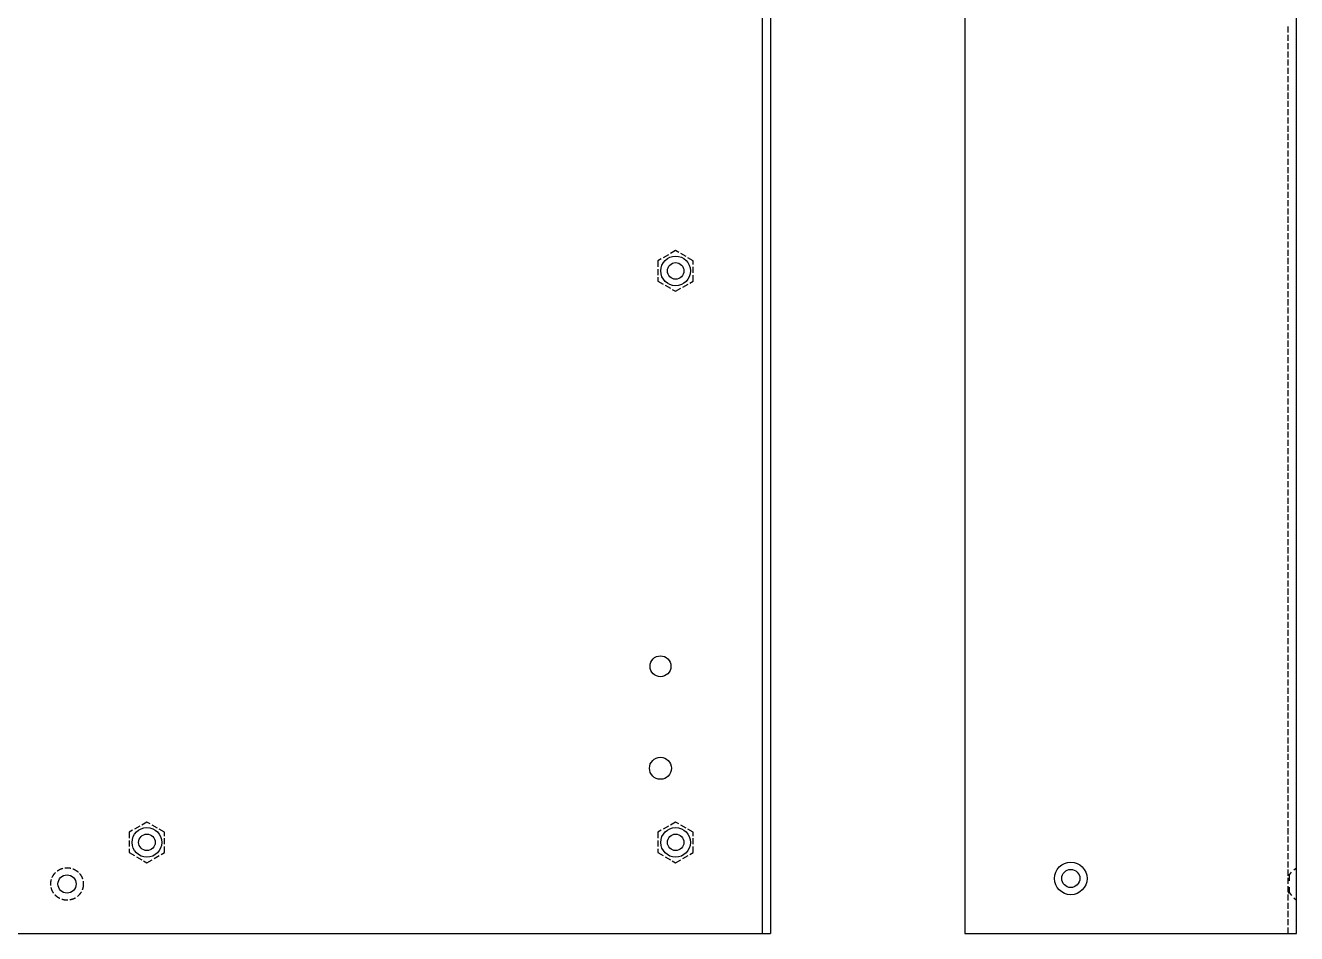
# Model space of a CAD drawing. Header units: millimetres. Extents: x 184 to 644, y -178 to 161.
# Drawn here: x 413.7 to 644.5, y -178.5 to -13.7 of the extents above; entities that cross this region are included whole.
import ezdxf

# ---------------------------------------------------------------- set-up
doc = ezdxf.new("R2010")
doc.units = ezdxf.units.MM
doc.layers.add('User.4', color=57, linetype='CONTINUOUS', true_color=0x484848)

msp = doc.modelspace()

# ---------------------------------------------------------------- linework, layer by layer
at = {"layer": 'User.4', "linetype": 'CONTINUOUS'}
for p, q in [((547.5, -178.5), (547.5, 61.5)), ((549, 61.5), (549, -178.5)), ((584.25, 61.5), (584.25, -178.5)), ((644.5, -178.5), (644.5, 61.5)), ((642.973089, -15.000002), (642.972908, -13.900002)), ((642.973336, -16.500002), (642.973155, -15.400002)), ((642.973583, -18.000002), (642.973402, -16.900002)), ((642.97383, -19.500002), (642.973649, -18.400002)), ((642.974077, -21.000002), (642.973896, -19.900002)), ((642.974324, -22.500002), (642.974143, -21.400002)), ((642.974571, -24.000002), (642.97439, -22.900002)), ((642.974817, -25.500002), (642.974636, -24.400002)), ((642.975064, -27.000002), (642.974883, -25.900002)), ((642.975311, -28.500002), (642.97513, -27.400002)), ((642.975558, -30.000002), (642.975377, -28.900002)), ((642.975805, -31.500002), (642.975624, -30.400002)), ((642.976052, -33.000002), (642.975871, -31.900002)), ((642.976299, -34.500002), (642.976118, -33.400002)), ((642.976546, -36.000002), (642.976365, -34.900002)), ((642.976793, -37.500002), (642.976612, -36.400002)), ((642.977039, -39.000002), (642.976858, -37.900002)), ((642.977286, -40.500002), (642.977105, -39.400002)), ((642.977533, -42.000002), (642.977352, -40.900002)), ((642.97778, -43.500002), (642.977599, -42.400002)), ((642.978027, -45.000002), (642.977846, -43.900002)), ((642.978274, -46.500002), (642.978093, -45.400002)), ((642.978521, -48.000002), (642.97834, -46.900002)), ((642.978768, -49.500002), (642.978587, -48.400002)), ((642.979015, -51.000002), (642.978834, -49.900002)), ((642.979261, -52.500002), (642.97908, -51.400002)), ((642.979508, -54.000002), (642.979327, -52.900002)), ((530.450962, -55.304958), (529.498334, -55.854958)), ((531.75, -54.554958), (530.797372, -55.104958)), ((532.351924, -54.902479), (531.75, -54.554958)), ((533.650962, -55.652479), (532.698334, -55.102479)), ((642.979755, -55.500002), (642.979574, -54.400002)), ((529.151924, -56.054958), (528.55, -56.402479)), ((528.55, -56.402479), (528.55, -57.502479)), ((534.95, -56.402479), (533.997372, -55.852479)), ((534.95, -57.097521), (534.95, -56.402479)), ((534.95, -58.597521), (534.95, -57.497521)), ((642.980002, -57.000002), (642.979821, -55.900002)), ((642.980249, -58.500002), (642.980068, -57.400002)), ((528.55, -57.902479), (528.55, -59.002479)), ((528.55, -59.402479), (528.55, -60.097521)), ((534.95, -60.097521), (534.95, -58.997521)), ((642.980496, -60.000002), (642.980315, -58.900002)), ((528.55, -60.097521), (529.502628, -60.647521)), ((529.849038, -60.847521), (530.801666, -61.397521)), ((531.148076, -61.597521), (531.75, -61.945042)), ((531.75, -61.945042), (532.702628, -61.395042)), ((533.049038, -61.195042), (534.001666, -60.645042)), ((534.348076, -60.445042), (534.95, -60.097521)), ((642.980743, -61.500002), (642.980562, -60.400002)), ((642.98099, -63.000002), (642.980809, -61.900002)), ((642.981237, -64.500002), (642.981055, -63.400002)), ((642.981483, -66.000002), (642.981302, -64.900002)), ((642.98173, -67.500002), (642.981549, -66.400002)), ((642.981977, -69.000001), (642.981796, -67.900001)), ((642.982224, -70.500001), (642.982043, -69.400001)), ((642.982471, -72.000001), (642.98229, -70.900001)), ((642.982718, -73.500001), (642.982537, -72.400001)), ((642.982965, -75.000001), (642.982784, -73.900001)), ((642.983212, -76.500001), (642.983031, -75.400001)), ((642.983459, -78.000001), (642.983277, -76.900001)), ((642.983705, -79.500001), (642.983524, -78.400001)), ((642.983952, -81.000001), (642.983771, -79.900001)), ((642.984199, -82.500001), (642.984018, -81.400001)), ((642.984446, -84.000001), (642.984265, -82.900001)), ((642.984693, -85.500001), (642.984512, -84.400001)), ((642.98494, -87.000001), (642.984759, -85.900001)), ((642.985187, -88.500001), (642.985006, -87.400001)), ((642.985434, -90.000001), (642.985253, -88.900001)), ((642.985681, -91.500001), (642.985499, -90.400001)), ((642.985927, -93.000001), (642.985746, -91.900001)), ((642.986174, -94.500001), (642.985993, -93.400001)), ((642.986421, -96.000001), (642.98624, -94.900001)), ((642.986668, -97.500001), (642.986487, -96.400001)), ((642.986915, -99.000001), (642.986734, -97.900001)), ((642.987162, -100.500001), (642.986981, -99.400001)), ((642.987409, -102.000001), (642.987228, -100.900001)), ((642.987656, -103.500001), (642.987475, -102.400001)), ((642.987903, -105.000001), (642.987721, -103.900001)), ((642.988149, -106.500001), (642.987968, -105.400001)), ((642.988396, -108.000001), (642.988215, -106.900001)), ((642.988643, -109.500001), (642.988462, -108.400001)), ((642.98889, -111.000001), (642.988709, -109.900001)), ((642.989137, -112.500001), (642.988956, -111.400001)), ((642.989384, -114.000001), (642.989203, -112.900001)), ((642.989631, -115.500001), (642.98945, -114.400001)), ((642.989878, -117.000001), (642.989697, -115.900001)), ((642.990125, -118.500001), (642.989943, -117.400001)), ((642.990371, -120.000001), (642.99019, -118.900001)), ((642.990618, -121.500001), (642.990437, -120.400001)), ((642.990865, -123.000001), (642.990684, -121.900001)), ((642.991112, -124.500001), (642.990931, -123.400001)), ((642.991359, -126.000001), (642.991178, -124.900001)), ((642.991606, -127.500001), (642.991425, -126.400001)), ((642.991853, -129.000001), (642.991672, -127.900001)), ((642.9921, -130.500001), (642.991919, -129.400001)), ((642.992346, -132.000001), (642.992165, -130.900001)), ((642.992593, -133.500001), (642.992412, -132.400001)), ((642.99284, -135.000001), (642.992659, -133.900001)), ((642.993087, -136.500001), (642.992906, -135.400001)), ((642.993334, -138.000001), (642.993153, -136.900001)), ((642.993581, -139.500001), (642.9934, -138.400001)), ((642.993828, -141.000001), (642.993647, -139.900001)), ((642.994075, -142.5), (642.993894, -141.400001)), ((642.994322, -144), (642.994141, -142.9)), ((642.994568, -145.5), (642.994387, -144.4)), ((642.994815, -147), (642.994634, -145.9)), ((642.995062, -148.5), (642.994881, -147.4)), ((642.995309, -150), (642.995128, -148.9)), ((642.995556, -151.5), (642.995375, -150.4)), ((642.995803, -153), (642.995622, -151.9)), ((642.99605, -154.5), (642.995869, -153.4)), ((642.996297, -156), (642.996116, -154.9)), ((642.996544, -157.5), (642.996363, -156.4)), ((434.450962, -159.004958), (433.498334, -159.554958)), ((435.75, -158.254958), (434.797372, -158.804958)), ((436.351924, -158.602479), (435.75, -158.254958)), ((437.650962, -159.352479), (436.698334, -158.802479)), ((530.450962, -159.004958), (529.498334, -159.554958)), ((531.75, -158.254958), (530.797372, -158.804958)), ((532.351924, -158.602479), (531.75, -158.254958)), ((533.650962, -159.352479), (532.698334, -158.802479)), ((642.99679, -159), (642.996609, -157.9)), ((433.151924, -159.754958), (432.55, -160.102479)), ((432.55, -160.102479), (432.55, -161.202479)), ((438.95, -160.102479), (437.997372, -159.552479)), ((438.95, -160.797521), (438.95, -160.102479)), ((438.95, -162.297521), (438.95, -161.197521)), ((529.151924, -159.754958), (528.55, -160.102479)), ((528.55, -160.102479), (528.55, -161.202479)), ((534.95, -160.102479), (533.997372, -159.552479)), ((534.95, -160.797521), (534.95, -160.102479)), ((534.95, -162.297521), (534.95, -161.197521)), ((642.997037, -160.5), (642.996856, -159.4)), ((642.997284, -162), (642.997103, -160.9)), ((432.55, -161.602479), (432.55, -162.702479)), ((432.55, -163.102479), (432.55, -163.797521)), ((432.55, -163.797521), (433.502628, -164.347521)), ((438.348076, -164.145042), (438.95, -163.797521)), ((438.95, -163.797521), (438.95, -162.697521)), ((528.55, -161.602479), (528.55, -162.702479)), ((528.55, -163.102479), (528.55, -163.797521)), ((528.55, -163.797521), (529.502628, -164.347521)), ((534.348076, -164.145042), (534.95, -163.797521)), ((534.95, -163.797521), (534.95, -162.697521)), ((642.997531, -163.5), (642.99735, -162.4)), ((433.849038, -164.547521), (434.801666, -165.097521)), ((435.148076, -165.297521), (435.75, -165.645042)), ((435.75, -165.645042), (436.702628, -165.095042)), ((437.049038, -164.895042), (438.001666, -164.345042)), ((529.849038, -164.547521), (530.801666, -165.097521)), ((531.148076, -165.297521), (531.75, -165.645042)), ((531.75, -165.645042), (532.702628, -165.095042)), ((533.049038, -164.895042), (534.001666, -164.345042)), ((642.997778, -165), (642.997597, -163.9)), ((642.998025, -166.5), (642.997844, -165.4)), ((418.553663, -168.303226), (418.56421, -168.279742)), ((418.56421, -168.279742), (418.574961, -168.256351)), ((418.574961, -168.256351), (418.585915, -168.233054)), ((418.585915, -168.233054), (418.597073, -168.209854)), ((418.597073, -168.209854), (418.608432, -168.186752)), ((418.608432, -168.186752), (418.619993, -168.163751)), ((418.619993, -168.163751), (418.631754, -168.140851)), ((418.631754, -168.140851), (418.643714, -168.118054)), ((418.643714, -168.118054), (418.655873, -168.095363)), ((418.655873, -168.095363), (418.668229, -168.072779)), ((418.668229, -168.072779), (418.680782, -168.050303)), ((418.680782, -168.050303), (418.693531, -168.027938)), ((418.693531, -168.027938), (418.706474, -168.005685)), ((418.706474, -168.005685), (418.719611, -167.983546)), ((418.719611, -167.983546), (418.732941, -167.961522)), ((418.732941, -167.961522), (418.746463, -167.939615)), ((418.746463, -167.939615), (418.760175, -167.917828)), ((418.760175, -167.917828), (418.774076, -167.89616)), ((418.774076, -167.89616), (418.788167, -167.874615)), ((418.788167, -167.874615), (418.802444, -167.853194)), ((418.802444, -167.853194), (418.816908, -167.831898)), ((418.816908, -167.831898), (418.831558, -167.810729)), ((418.831558, -167.810729), (418.846391, -167.789688)), ((418.846391, -167.789688), (418.861408, -167.768778)), ((418.861408, -167.768778), (418.876607, -167.748)), ((418.876607, -167.748), (418.891986, -167.727355)), ((418.891986, -167.727355), (418.907545, -167.706846)), ((418.907545, -167.706846), (418.923282, -167.686472)), ((418.923282, -167.686472), (418.939196, -167.666237)), ((418.939196, -167.666237), (418.955287, -167.646142)), ((418.955287, -167.646142), (418.971552, -167.626187)), ((418.971552, -167.626187), (418.98799, -167.606376)), ((418.98799, -167.606376), (419.004601, -167.586708)), ((419.004601, -167.586708), (419.021383, -167.567187)), ((419.021383, -167.567187), (419.038335, -167.547812)), ((419.038335, -167.547812), (419.055455, -167.528586)), ((419.055455, -167.528586), (419.072742, -167.509511)), ((419.072742, -167.509511), (419.090195, -167.490587)), ((419.090195, -167.490587), (419.107813, -167.471815)), ((419.107813, -167.471815), (419.125593, -167.453199)), ((419.125593, -167.453199), (419.143535, -167.434738)), ((419.143535, -167.434738), (419.161638, -167.416434)), ((419.161638, -167.416434), (419.174937, -167.40319)), ((419.477426, -167.141933), (419.498071, -167.126554)), ((419.498071, -167.126554), (419.51885, -167.111356)), ((419.51885, -167.111356), (419.53976, -167.09634)), ((419.53976, -167.09634), (419.560801, -167.081507)), ((419.560801, -167.081507), (419.58197, -167.066859)), ((419.58197, -167.066859), (419.603267, -167.052395)), ((419.603267, -167.052395), (419.624688, -167.038118)), ((419.624688, -167.038118), (419.646234, -167.024029)), ((419.646234, -167.024029), (419.667902, -167.010127)), ((419.667902, -167.010127), (419.68969, -166.996416)), ((419.68969, -166.996416), (419.711597, -166.982895)), ((419.711597, -166.982895), (419.733621, -166.969566)), ((419.733621, -166.969566), (419.755761, -166.95643)), ((419.755761, -166.95643), (419.778014, -166.943487)), ((419.778014, -166.943487), (419.80038, -166.930739)), ((419.80038, -166.930739), (419.822856, -166.918187)), ((419.822856, -166.918187), (419.84544, -166.905831)), ((419.84544, -166.905831), (419.868132, -166.893673)), ((419.868132, -166.893673), (419.890929, -166.881713)), ((419.890929, -166.881713), (419.913829, -166.869953)), ((419.913829, -166.869953), (419.936831, -166.858393)), ((419.936831, -166.858393), (419.959933, -166.847034)), ((419.959933, -166.847034), (419.983134, -166.835877)), ((419.983134, -166.835877), (420.00643, -166.824923)), ((420.00643, -166.824923), (420.029822, -166.814173)), ((420.029822, -166.814173), (420.053306, -166.803628)), ((420.053306, -166.803628), (420.076882, -166.793287)), ((420.076882, -166.793287), (420.100547, -166.783153)), ((420.100547, -166.783153), (420.124299, -166.773226)), ((420.124299, -166.773226), (420.148137, -166.763506)), ((420.148137, -166.763506), (420.172059, -166.753995)), ((420.172059, -166.753995), (420.196064, -166.744693)), ((420.196064, -166.744693), (420.220148, -166.7356)), ((420.220148, -166.7356), (420.244311, -166.726719)), ((420.244311, -166.726719), (420.26855, -166.718048)), ((420.26855, -166.718048), (420.292864, -166.709589)), ((420.292864, -166.709589), (420.317251, -166.701343)), ((420.317251, -166.701343), (420.34171, -166.69331)), ((420.34171, -166.69331), (420.366237, -166.685491)), ((420.366237, -166.685491), (420.390831, -166.677886)), ((420.390831, -166.677886), (420.415491, -166.670496)), ((420.415491, -166.670496), (420.440215, -166.663321)), ((420.440215, -166.663321), (420.458279, -166.658226)), ((420.849691, -166.577287), (420.875212, -166.573905)), ((420.875212, -166.573905), (420.900761, -166.570746)), ((420.900761, -166.570746), (420.926336, -166.567809)), ((420.926336, -166.567809), (420.951936, -166.565097)), ((420.951936, -166.565097), (420.977559, -166.562607)), ((420.977559, -166.562607), (421.003203, -166.560342)), ((421.003203, -166.560342), (421.028865, -166.5583)), ((421.028865, -166.5583), (421.054545, -166.556482)), ((421.054545, -166.556482), (421.080239, -166.554889)), ((421.080239, -166.554889), (421.105946, -166.553519)), ((421.105946, -166.553519), (421.131664, -166.552374)), ((421.131664, -166.552374), (421.157391, -166.551454)), ((421.157391, -166.551454), (421.183125, -166.550758)), ((421.183125, -166.550758), (421.208864, -166.550287)), ((421.208864, -166.550287), (421.234607, -166.55004)), ((421.234607, -166.55004), (421.26035, -166.550018)), ((421.26035, -166.550018), (421.286093, -166.550221)), ((421.286093, -166.550221), (421.311833, -166.550648)), ((421.311833, -166.550648), (421.337568, -166.5513)), ((421.337568, -166.5513), (421.363297, -166.552176)), ((421.363297, -166.552176), (421.389017, -166.553277)), ((421.389017, -166.553277), (421.414726, -166.554603)), ((421.414726, -166.554603), (421.440423, -166.556152)), ((421.440423, -166.556152), (421.466105, -166.557926)), ((421.466105, -166.557926), (421.491771, -166.559924)), ((421.491771, -166.559924), (421.517419, -166.562146)), ((421.517419, -166.562146), (421.543046, -166.564591)), ((421.543046, -166.564591), (421.568651, -166.56726)), ((421.568651, -166.56726), (421.594231, -166.570153)), ((421.594231, -166.570153), (421.619785, -166.573268)), ((421.619785, -166.573268), (421.645312, -166.576607)), ((421.645312, -166.576607), (421.670808, -166.580168)), ((421.670808, -166.580168), (421.696272, -166.583951)), ((421.696272, -166.583951), (421.721702, -166.587956)), ((421.721702, -166.587956), (421.747096, -166.592184)), ((421.747096, -166.592184), (421.772452, -166.596632)), ((421.772452, -166.596632), (421.797768, -166.601302)), ((421.797768, -166.601302), (421.823043, -166.606193)), ((421.823043, -166.606193), (421.848274, -166.611303)), ((421.848274, -166.611303), (421.87346, -166.616634)), ((421.87346, -166.616634), (421.898598, -166.622185)), ((421.898598, -166.622185), (421.923686, -166.627954)), ((421.923686, -166.627954), (421.941945, -166.632299)), ((422.323245, -166.752156), (422.347183, -166.761626)), ((422.347183, -166.761626), (422.371038, -166.771305)), ((422.371038, -166.771305), (422.394807, -166.781192)), ((422.394807, -166.781192), (422.418489, -166.791286)), ((422.418489, -166.791286), (422.442082, -166.801586)), ((422.442082, -166.801586), (422.465585, -166.812091)), ((422.465585, -166.812091), (422.488995, -166.822801)), ((422.488995, -166.822801), (422.51231, -166.833715)), ((422.51231, -166.833715), (422.535529, -166.844833)), ((422.535529, -166.844833), (422.558651, -166.856152)), ((422.558651, -166.856152), (422.581673, -166.867673)), ((422.581673, -166.867673), (422.604593, -166.879394)), ((422.604593, -166.879394), (422.62741, -166.891314)), ((422.62741, -166.891314), (422.650123, -166.903434)), ((422.650123, -166.903434), (422.672728, -166.915751)), ((422.672728, -166.915751), (422.695226, -166.928265)), ((422.695226, -166.928265), (422.717613, -166.940974)), ((422.717613, -166.940974), (422.739889, -166.953879)), ((422.739889, -166.953879), (422.762051, -166.966978)), ((422.762051, -166.966978), (422.784098, -166.980269)), ((422.784098, -166.980269), (422.806028, -166.993752)), ((422.806028, -166.993752), (422.827839, -167.007426)), ((422.827839, -167.007426), (422.849531, -167.02129)), ((422.849531, -167.02129), (422.8711, -167.035343)), ((422.8711, -167.035343), (422.892547, -167.049584)), ((422.892547, -167.049584), (422.913868, -167.064011)), ((422.913868, -167.064011), (422.935062, -167.078623)), ((422.935062, -167.078623), (422.956128, -167.09342)), ((422.956128, -167.09342), (422.977064, -167.1084)), ((422.977064, -167.1084), (422.997869, -167.123563)), ((422.997869, -167.123563), (423.01854, -167.138906)), ((423.01854, -167.138906), (423.039077, -167.154429)), ((423.039077, -167.154429), (423.059478, -167.170131)), ((423.059478, -167.170131), (423.079741, -167.18601)), ((423.079741, -167.18601), (423.099864, -167.202066)), ((423.099864, -167.202066), (423.119847, -167.218296)), ((423.119847, -167.218296), (423.139687, -167.2347)), ((423.139687, -167.2347), (423.159383, -167.251277)), ((423.159383, -167.251277), (423.178934, -167.268025)), ((423.178934, -167.268025), (423.198338, -167.284943)), ((423.198338, -167.284943), (423.217594, -167.302029)), ((423.217594, -167.302029), (423.236699, -167.319283)), ((423.236699, -167.319283), (423.250533, -167.331967)), ((423.525242, -167.622295), (423.541541, -167.642221)), ((423.541541, -167.642221), (423.557665, -167.662289)), ((423.557665, -167.662289), (423.573614, -167.682497)), ((423.573614, -167.682497), (423.589386, -167.702844)), ((423.589386, -167.702844), (423.60498, -167.723327)), ((423.60498, -167.723327), (423.620395, -167.743945)), ((423.620395, -167.743945), (423.635629, -167.764697)), ((423.635629, -167.764697), (423.650681, -167.785582)), ((423.650681, -167.785582), (423.665551, -167.806597)), ((423.665551, -167.806597), (423.680236, -167.827741)), ((423.680236, -167.827741), (423.694737, -167.849012)), ((423.694737, -167.849012), (423.709051, -167.870409)), ((423.709051, -167.870409), (423.723178, -167.89193)), ((423.723178, -167.89193), (423.737117, -167.913573)), ((423.737117, -167.913573), (423.750866, -167.935338)), ((423.750866, -167.935338), (423.764425, -167.957221)), ((423.764425, -167.957221), (423.777792, -167.979222)), ((423.777792, -167.979222), (423.790967, -168.001339)), ((423.790967, -168.001339), (423.803949, -168.02357)), ((423.803949, -168.02357), (423.816736, -168.045913)), ((423.816736, -168.045913), (423.829327, -168.068367)), ((423.829327, -168.068367), (423.841722, -168.09093)), ((423.841722, -168.09093), (423.85392, -168.113601)), ((423.85392, -168.113601), (423.865919, -168.136377)), ((423.865919, -168.136377), (423.877719, -168.159257)), ((423.877719, -168.159257), (423.889319, -168.182238)), ((423.889319, -168.182238), (423.900718, -168.205321)), ((423.900718, -168.205321), (423.911915, -168.228502)), ((423.911915, -168.228502), (423.922909, -168.251779)), ((423.922909, -168.251779), (423.9337, -168.275152)), ((423.9337, -168.275152), (423.944287, -168.298618)), ((423.944287, -168.298618), (423.954668, -168.322176)), ((423.954668, -168.322176), (423.964844, -168.345823)), ((423.964844, -168.345823), (423.974812, -168.369558)), ((423.974812, -168.369558), (423.984573, -168.393379)), ((423.984573, -168.393379), (423.994126, -168.417285)), ((423.994126, -168.417285), (424.00347, -168.441273)), ((424.00347, -168.441273), (424.012604, -168.465341)), ((424.012604, -168.465341), (424.021528, -168.489489)), ((424.021528, -168.489489), (424.030241, -168.513713)), ((642.998272, -168), (642.998091, -166.9)), ((642.998519, -169.5), (642.998338, -168.4)), ((642.999423, -167.832013), (643.062923, -167.832013)), ((643.062923, -167.832013), (643.12646, -167.832013)), ((643.189923, -167.832013), (643.062923, -167.832013)), ((643.12646, -167.832013), (643.189923, -167.832013)), ((643.189923, -167.832013), (643.570922, -167.387514)), ((643.189923, -168.911512), (643.189923, -167.832013)), ((644.015422, -166.943014), (644.459921, -166.562015)), ((418.300018, -169.510262), (418.300041, -169.484519)), ((418.30022, -169.536005), (418.300018, -169.510262)), ((418.300041, -169.484519), (418.300288, -169.458776)), ((418.300646, -169.561745), (418.30022, -169.536005)), ((418.300288, -169.458776), (418.30076, -169.433037)), ((418.301297, -169.58748), (418.300646, -169.561745)), ((418.30076, -169.433037), (418.301457, -169.407303)), ((418.302173, -169.613209), (418.301297, -169.58748)), ((418.301457, -169.407303), (418.302378, -169.381576)), ((418.303273, -169.638929), (418.302173, -169.613209)), ((418.302378, -169.381576), (418.303524, -169.355858)), ((418.304598, -169.664638), (418.303273, -169.638929)), ((418.303524, -169.355858), (418.304894, -169.330151)), ((418.306147, -169.690335), (418.304598, -169.664638)), ((418.304894, -169.330151), (418.306488, -169.304457)), ((418.30792, -169.716018), (418.306147, -169.690335)), ((418.306488, -169.304457), (418.308306, -169.278778)), ((418.309917, -169.741684), (418.30792, -169.716018)), ((418.308306, -169.278778), (418.310349, -169.253115)), ((418.312138, -169.767331), (418.309917, -169.741684)), ((418.310349, -169.253115), (418.312615, -169.227472)), ((418.312615, -169.227472), (418.315105, -169.201849)), ((418.315105, -169.201849), (418.317819, -169.176249)), ((418.317819, -169.176249), (418.320756, -169.150673)), ((418.320756, -169.150673), (418.323916, -169.125125)), ((418.323916, -169.125125), (418.327299, -169.099604)), ((418.327299, -169.099604), (418.330904, -169.074114)), ((418.330904, -169.074114), (418.334732, -169.048657)), ((418.334732, -169.048657), (418.338781, -169.023234)), ((418.338781, -169.023234), (418.343053, -168.997847)), ((418.343053, -168.997847), (418.347545, -168.972499)), ((418.347545, -168.972499), (418.352259, -168.947191)), ((418.352259, -168.947191), (418.357194, -168.921924)), ((418.357194, -168.921924), (418.362348, -168.896702)), ((418.362348, -168.896702), (418.367723, -168.871526)), ((418.367723, -168.871526), (418.373317, -168.846398)), ((418.373317, -168.846398), (418.37913, -168.821319)), ((418.379511, -170.180288), (418.375241, -170.162012)), ((418.37913, -168.821319), (418.385162, -168.796292)), ((418.385557, -170.205312), (418.379511, -170.180288)), ((418.385162, -168.796292), (418.391412, -168.771319)), ((418.391821, -170.230282), (418.385557, -170.205312)), ((418.391412, -168.771319), (418.39788, -168.746401)), ((418.398302, -170.255196), (418.391821, -170.230282)), ((418.39788, -168.746401), (418.404565, -168.721541)), ((418.405001, -170.280053), (418.398302, -170.255196)), ((418.404565, -168.721541), (418.411466, -168.696739)), ((418.411917, -170.30485), (418.405001, -170.280053)), ((418.411466, -168.696739), (418.416634, -168.678696)), ((418.419048, -170.329586), (418.411917, -170.30485)), ((418.426396, -170.354259), (418.419048, -170.329586)), ((418.433958, -170.378866), (418.426396, -170.354259)), ((418.441734, -170.403407), (418.433958, -170.378866)), ((418.449725, -170.427879), (418.441734, -170.403407)), ((418.457929, -170.452281), (418.449725, -170.427879)), ((418.466345, -170.476609), (418.457929, -170.452281)), ((418.474974, -170.500864), (418.466345, -170.476609)), ((418.483813, -170.525042), (418.474974, -170.500864)), ((418.492864, -170.549142), (418.483813, -170.525042)), ((418.502124, -170.573163), (418.492864, -170.549142)), ((418.511594, -170.597101), (418.502124, -170.573163)), ((418.521272, -170.620956), (418.511594, -170.597101)), ((418.531158, -170.644726), (418.521272, -170.620956)), ((418.541251, -170.668408), (418.531158, -170.644726)), ((418.55155, -170.692002), (418.541251, -170.668408)), ((418.562055, -170.715505), (418.55155, -170.692002)), ((418.572764, -170.738915), (418.562055, -170.715505)), ((418.583678, -170.762231), (418.572764, -170.738915)), ((418.594794, -170.78545), (418.583678, -170.762231)), ((418.606113, -170.808572), (418.594794, -170.78545)), ((424.004062, -170.557185), (423.997281, -170.574686)), ((424.013183, -170.533112), (424.004062, -170.557185)), ((424.022093, -170.508959), (424.013183, -170.533112)), ((424.030792, -170.48473), (424.022093, -170.508959)), ((424.030241, -168.513713), (424.038742, -168.538012)), ((424.03928, -170.460426), (424.030792, -170.48473)), ((424.038742, -168.538012), (424.04703, -168.562385)), ((424.047555, -170.436049), (424.03928, -170.460426)), ((424.04703, -168.562385), (424.052939, -168.580199)), ((424.055617, -170.4116), (424.047555, -170.436049)), ((424.063465, -170.387082), (424.055617, -170.4116)), ((424.071099, -170.362497), (424.063465, -170.387082)), ((424.078518, -170.337845), (424.071099, -170.362497)), ((424.085722, -170.31313), (424.078518, -170.337845)), ((424.09271, -170.288353), (424.085722, -170.31313)), ((424.099481, -170.263516), (424.09271, -170.288353)), ((424.106036, -170.238621), (424.099481, -170.263516)), ((424.112372, -170.21367), (424.106036, -170.238621)), ((424.118491, -170.188664), (424.112372, -170.21367)), ((424.124392, -170.163606), (424.118491, -170.188664)), ((424.130073, -170.138497), (424.124392, -170.163606)), ((424.135535, -170.113339), (424.130073, -170.138497)), ((424.140778, -170.088135), (424.135535, -170.113339)), ((424.1458, -170.062887), (424.140778, -170.088135)), ((424.150602, -170.037595), (424.1458, -170.062887)), ((424.155183, -170.012262), (424.150602, -170.037595)), ((424.151549, -168.967538), (424.156085, -168.992878)), ((424.159543, -169.98689), (424.155183, -170.012262)), ((424.156085, -168.992878), (424.160399, -169.018258)), ((424.163681, -169.961482), (424.159543, -169.98689)), ((424.160399, -169.018258), (424.164492, -169.043674)), ((424.167597, -169.936038), (424.163681, -169.961482)), ((424.164492, -169.043674), (424.168364, -169.069125)), ((424.171291, -169.910561), (424.167597, -169.936038)), ((424.168364, -169.069125), (424.172013, -169.094608)), ((424.174762, -169.885052), (424.171291, -169.910561)), ((424.172013, -169.094608), (424.175439, -169.120123)), ((424.178011, -169.859515), (424.174762, -169.885052)), ((424.175439, -169.120123), (424.178643, -169.145666)), ((424.181037, -169.833949), (424.178011, -169.859515)), ((424.178643, -169.145666), (424.181623, -169.171237)), ((424.18384, -169.808359), (424.181037, -169.833949)), ((424.181623, -169.171237), (424.184381, -169.196832)), ((424.186419, -169.782745), (424.18384, -169.808359)), ((424.184381, -169.196832), (424.186914, -169.222451)), ((424.188774, -169.757109), (424.186419, -169.782745)), ((424.186914, -169.222451), (424.189225, -169.24809)), ((424.190906, -169.731454), (424.188774, -169.757109)), ((424.189225, -169.24809), (424.191311, -169.273749)), ((424.192814, -169.705782), (424.190906, -169.731454)), ((424.191311, -169.273749), (424.193173, -169.299425)), ((424.194498, -169.680093), (424.192814, -169.705782)), ((424.193173, -169.299425), (424.194812, -169.325116)), ((424.195957, -169.654391), (424.194498, -169.680093)), ((424.194812, -169.325116), (424.196226, -169.350821)), ((424.197192, -169.628677), (424.195957, -169.654391)), ((424.196226, -169.350821), (424.197415, -169.376537)), ((424.198203, -169.602954), (424.197192, -169.628677)), ((424.197415, -169.376537), (424.19838, -169.402263)), ((424.198989, -169.577222), (424.198203, -169.602954)), ((424.19838, -169.402263), (424.199121, -169.427995)), ((424.199551, -169.551485), (424.198989, -169.577222)), ((424.199121, -169.427995), (424.199637, -169.453734)), ((424.199888, -169.525743), (424.199551, -169.551485)), ((424.199637, -169.453734), (424.199929, -169.479476)), ((424.2, -169.5), (424.199888, -169.525743)), ((424.199929, -169.479476), (424.2, -169.5)), ((642.998766, -171), (642.998585, -169.9)), ((643.189923, -171.134009), (643.189923, -170.054511)), ((418.617633, -170.831594), (418.606113, -170.808572)), ((418.629353, -170.854515), (418.617633, -170.831594)), ((418.641273, -170.877333), (418.629353, -170.854515)), ((418.653392, -170.900045), (418.641273, -170.877333)), ((418.665708, -170.922651), (418.653392, -170.900045)), ((418.678222, -170.945149), (418.665708, -170.922651)), ((418.690931, -170.967537), (418.678222, -170.945149)), ((418.703835, -170.989813), (418.690931, -170.967537)), ((418.716932, -171.011975), (418.703835, -170.989813)), ((418.730223, -171.034023), (418.716932, -171.011975)), ((418.743706, -171.055953), (418.730223, -171.034023)), ((418.757379, -171.077765), (418.743706, -171.055953)), ((418.771243, -171.099457), (418.757379, -171.077765)), ((418.785295, -171.121027), (418.771243, -171.099457)), ((418.799535, -171.142474), (418.785295, -171.121027)), ((418.813961, -171.163795), (418.799535, -171.142474)), ((419.073857, -171.491708), (419.061229, -171.477823)), ((419.09132, -171.510622), (419.073857, -171.491708)), ((419.108948, -171.529384), (419.09132, -171.510622)), ((419.126739, -171.54799), (419.108948, -171.529384)), ((419.144692, -171.566441), (419.126739, -171.54799)), ((419.162805, -171.584734), (419.144692, -171.566441)), ((419.181077, -171.602869), (419.162805, -171.584734)), ((419.199507, -171.620844), (419.181077, -171.602869)), ((419.218092, -171.638656), (419.199507, -171.620844)), ((419.236833, -171.656307), (419.218092, -171.638656)), ((419.255727, -171.673792), (419.236833, -171.656307)), ((419.274772, -171.691113), (419.255727, -171.673792)), ((419.293968, -171.708266), (419.274772, -171.691113)), ((419.313313, -171.725252), (419.293968, -171.708266)), ((419.332806, -171.742067), (419.313313, -171.725252)), ((419.352444, -171.758712), (419.332806, -171.742067)), ((419.372227, -171.775186), (419.352444, -171.758712)), ((419.392153, -171.791485), (419.372227, -171.775186)), ((419.412221, -171.807611), (419.392153, -171.791485)), ((419.432428, -171.82356), (419.412221, -171.807611)), ((419.452774, -171.839333), (419.432428, -171.82356)), ((419.473257, -171.854927), (419.452774, -171.839333)), ((419.493875, -171.870343), (419.473257, -171.854927)), ((419.514626, -171.885577), (419.493875, -171.870343)), ((419.53551, -171.90063), (419.514626, -171.885577)), ((419.556525, -171.9155), (419.53551, -171.90063)), ((419.577668, -171.930186), (419.556525, -171.9155)), ((419.598939, -171.944688), (419.577668, -171.930186)), ((419.620335, -171.959003), (419.598939, -171.944688)), ((419.641856, -171.97313), (419.620335, -171.959003)), ((419.663499, -171.98707), (419.641856, -171.97313)), ((419.685263, -172.00082), (419.663499, -171.98707)), ((419.707146, -172.014379), (419.685263, -172.00082)), ((419.729147, -172.027747), (419.707146, -172.014379)), ((419.751263, -172.040923), (419.729147, -172.027747)), ((419.773494, -172.053905), (419.751263, -172.040923)), ((419.795837, -172.066692), (419.773494, -172.053905)), ((419.81829, -172.079284), (419.795837, -172.066692)), ((419.840853, -172.09168), (419.81829, -172.079284)), ((419.863523, -172.103878), (419.840853, -172.09168)), ((419.886299, -172.115878), (419.863523, -172.103878)), ((419.909178, -172.127679), (419.886299, -172.115878)), ((419.93216, -172.13928), (419.909178, -172.127679)), ((420.318819, -172.299179), (420.301029, -172.293198)), ((420.343281, -172.307198), (420.318819, -172.299179)), ((420.367813, -172.315004), (420.343281, -172.307198)), ((420.392412, -172.322595), (420.367813, -172.315004)), ((420.417076, -172.329971), (420.392412, -172.322595)), ((420.441803, -172.337132), (420.417076, -172.329971)), ((420.466592, -172.344077), (420.441803, -172.337132)), ((420.491441, -172.350805), (420.466592, -172.344077)), ((420.516348, -172.357316), (420.491441, -172.350805)), ((420.54131, -172.363609), (420.516348, -172.357316)), ((420.566327, -172.369685), (420.54131, -172.363609)), ((420.591395, -172.375542), (420.566327, -172.369685)), ((420.616514, -172.381179), (420.591395, -172.375542)), ((420.64168, -172.386598), (420.616514, -172.381179)), ((420.666894, -172.391796), (420.64168, -172.386598)), ((420.692151, -172.396775), (420.666894, -172.391796)), ((420.717451, -172.401533), (420.692151, -172.396775)), ((420.742792, -172.406069), (420.717451, -172.401533)), ((420.768171, -172.410385), (420.742792, -172.406069)), ((420.793587, -172.414479), (420.768171, -172.410385)), ((420.819038, -172.418351), (420.793587, -172.414479)), ((420.844521, -172.422), (420.819038, -172.418351)), ((420.870036, -172.425428), (420.844521, -172.422)), ((420.895579, -172.428632), (420.870036, -172.425428)), ((420.921149, -172.431613), (420.895579, -172.428632)), ((420.946745, -172.434372), (420.921149, -172.431613)), ((420.972363, -172.436906), (420.946745, -172.434372)), ((420.998003, -172.439217), (420.972363, -172.436906)), ((421.023661, -172.441304), (420.998003, -172.439217)), ((421.049337, -172.443167), (421.023661, -172.441304)), ((421.075029, -172.444806), (421.049337, -172.443167)), ((421.100733, -172.446221), (421.075029, -172.444806)), ((421.126449, -172.447412), (421.100733, -172.446221)), ((421.152175, -172.448378), (421.126449, -172.447412)), ((421.177907, -172.449119), (421.152175, -172.448378)), ((421.203646, -172.449636), (421.177907, -172.449119)), ((421.229388, -172.449928), (421.203646, -172.449636)), ((421.255131, -172.449996), (421.229388, -172.449928)), ((421.280874, -172.449838), (421.255131, -172.449996)), ((421.306615, -172.449457), (421.280874, -172.449838)), ((421.332351, -172.44885), (421.306615, -172.449457)), ((421.358081, -172.448019), (421.332351, -172.44885)), ((421.383803, -172.446964), (421.358081, -172.448019)), ((421.799391, -172.398391), (421.78094, -172.401827)), ((421.824663, -172.393486), (421.799391, -172.398391)), ((421.849892, -172.388361), (421.824663, -172.393486)), ((421.875074, -172.383016), (421.849892, -172.388361)), ((421.900209, -172.377452), (421.875074, -172.383016)), ((421.925294, -172.371668), (421.900209, -172.377452)), ((421.950328, -172.365666), (421.925294, -172.371668)), ((421.975309, -172.359445), (421.950328, -172.365666)), ((422.000235, -172.353007), (421.975309, -172.359445)), ((422.025103, -172.346351), (422.000235, -172.353007)), ((422.049912, -172.339479), (422.025103, -172.346351)), ((422.07466, -172.33239), (422.049912, -172.339479)), ((422.099346, -172.325086), (422.07466, -172.33239)), ((422.123967, -172.317567), (422.099346, -172.325086)), ((422.148521, -172.309833), (422.123967, -172.317567)), ((422.173007, -172.301885), (422.148521, -172.309833)), ((422.197423, -172.293723), (422.173007, -172.301885)), ((422.221766, -172.285349), (422.197423, -172.293723)), ((422.246036, -172.276763), (422.221766, -172.285349)), ((422.270229, -172.267965), (422.246036, -172.276763)), ((422.294345, -172.258957), (422.270229, -172.267965)), ((422.318381, -172.249738), (422.294345, -172.258957)), ((422.342336, -172.24031), (422.318381, -172.249738)), ((422.366208, -172.230674), (422.342336, -172.24031)), ((422.389995, -172.220829), (422.366208, -172.230674)), ((422.413695, -172.210777), (422.389995, -172.220829)), ((422.437307, -172.200519), (422.413695, -172.210777)), ((422.460827, -172.190055), (422.437307, -172.200519)), ((422.484256, -172.179386), (422.460827, -172.190055)), ((422.507591, -172.168514), (422.484256, -172.179386)), ((422.53083, -172.157438), (422.507591, -172.168514)), ((422.553971, -172.146159), (422.53083, -172.157438)), ((422.577014, -172.134679), (422.553971, -172.146159)), ((422.599955, -172.122999), (422.577014, -172.134679)), ((422.622793, -172.111118), (422.599955, -172.122999)), ((422.645527, -172.099039), (422.622793, -172.111118)), ((422.668154, -172.086762), (422.645527, -172.099039)), ((422.690674, -172.074288), (422.668154, -172.086762)), ((422.713083, -172.061618), (422.690674, -172.074288)), ((422.735382, -172.048753), (422.713083, -172.061618)), ((422.757567, -172.035694), (422.735382, -172.048753)), ((422.779637, -172.022441), (422.757567, -172.035694)), ((422.801591, -172.008997), (422.779637, -172.022441)), ((423.140955, -171.764241), (423.126511, -171.776226)), ((423.160642, -171.747654), (423.140955, -171.764241)), ((423.180183, -171.730895), (423.160642, -171.747654)), ((423.199578, -171.713966), (423.180183, -171.730895)), ((423.218824, -171.696869), (423.199578, -171.713966)), ((423.23792, -171.679604), (423.218824, -171.696869)), ((423.256865, -171.662173), (423.23792, -171.679604)), ((423.275657, -171.644578), (423.256865, -171.662173)), ((423.294294, -171.62682), (423.275657, -171.644578)), ((423.312776, -171.608899), (423.294294, -171.62682)), ((423.331101, -171.590818), (423.312776, -171.608899)), ((423.349267, -171.572577), (423.331101, -171.590818)), ((423.367274, -171.554179), (423.349267, -171.572577)), ((423.385119, -171.535624), (423.367274, -171.554179)), ((423.402802, -171.516915), (423.385119, -171.535624)), ((423.42032, -171.498051), (423.402802, -171.516915)), ((423.437674, -171.479036), (423.42032, -171.498051)), ((423.454861, -171.45987), (423.437674, -171.479036)), ((423.47188, -171.440554), (423.454861, -171.45987)), ((423.488729, -171.421091), (423.47188, -171.440554)), ((423.505409, -171.401482), (423.488729, -171.421091)), ((423.521916, -171.381727), (423.505409, -171.401482)), ((423.53825, -171.36183), (423.521916, -171.381727)), ((423.554411, -171.34179), (423.53825, -171.36183)), ((423.570395, -171.321611), (423.554411, -171.34179)), ((423.586203, -171.301292), (423.570395, -171.321611)), ((423.601833, -171.280837), (423.586203, -171.301292)), ((423.617284, -171.260246), (423.601833, -171.280837)), ((423.632555, -171.23952), (423.617284, -171.260246)), ((423.647644, -171.218663), (423.632555, -171.23952)), ((423.662551, -171.197674), (423.647644, -171.218663)), ((423.677274, -171.176556), (423.662551, -171.197674)), ((423.691812, -171.155311), (423.677274, -171.176556)), ((423.706164, -171.133939), (423.691812, -171.155311)), ((423.720329, -171.112443), (423.706164, -171.133939)), ((423.734306, -171.090824), (423.720329, -171.112443)), ((423.748094, -171.069084), (423.734306, -171.090824)), ((423.761692, -171.047225), (423.748094, -171.069084)), ((423.775098, -171.025248), (423.761692, -171.047225)), ((423.788312, -171.003154), (423.775098, -171.025248)), ((423.801333, -170.980946), (423.788312, -171.003154)), ((423.814159, -170.958626), (423.801333, -170.980946)), ((423.82679, -170.936194), (423.814159, -170.958626)), ((642.999012, -172.5), (642.998831, -171.4)), ((642.999259, -174), (642.999078, -172.9)), ((642.999423, -171.134009), (643.062923, -171.134009)), ((643.12646, -171.134009), (643.062923, -171.134009)), ((643.12646, -171.134009), (643.189923, -171.134009)), ((643.189923, -171.134009), (643.570922, -171.578509)), ((644.015422, -172.023008), (644.459921, -172.467507)), ((642.999506, -175.5), (642.999325, -174.4)), ((642.999753, -177), (642.999572, -175.9)), ((643, -178.5), (642.999819, -177.4)), ((293.5, -178.5), (549, -178.5)), ((584.25, -178.5), (644.5, -178.5))]:
    msp.add_line(p, q, dxfattribs=at)
at = {"layer": 'User.4'}
for centre, radius in [((531.75, -58.25), 2.69), ((531.75, -58.25), 1.5), ((529, -130), 1.9), ((529, -148.5), 2), ((435.75, -161.95), 2.69), ((435.75, -161.95), 1.5), ((531.75, -161.95), 2.69), ((531.75, -161.95), 1.5), ((603.5, -168.5), 2.95), ((421.25, -169.5), 1.65), ((603.5, -168.5), 1.65)]:
    msp.add_circle(centre, radius, dxfattribs=at)

doc.saveas('drawing.dxf')
